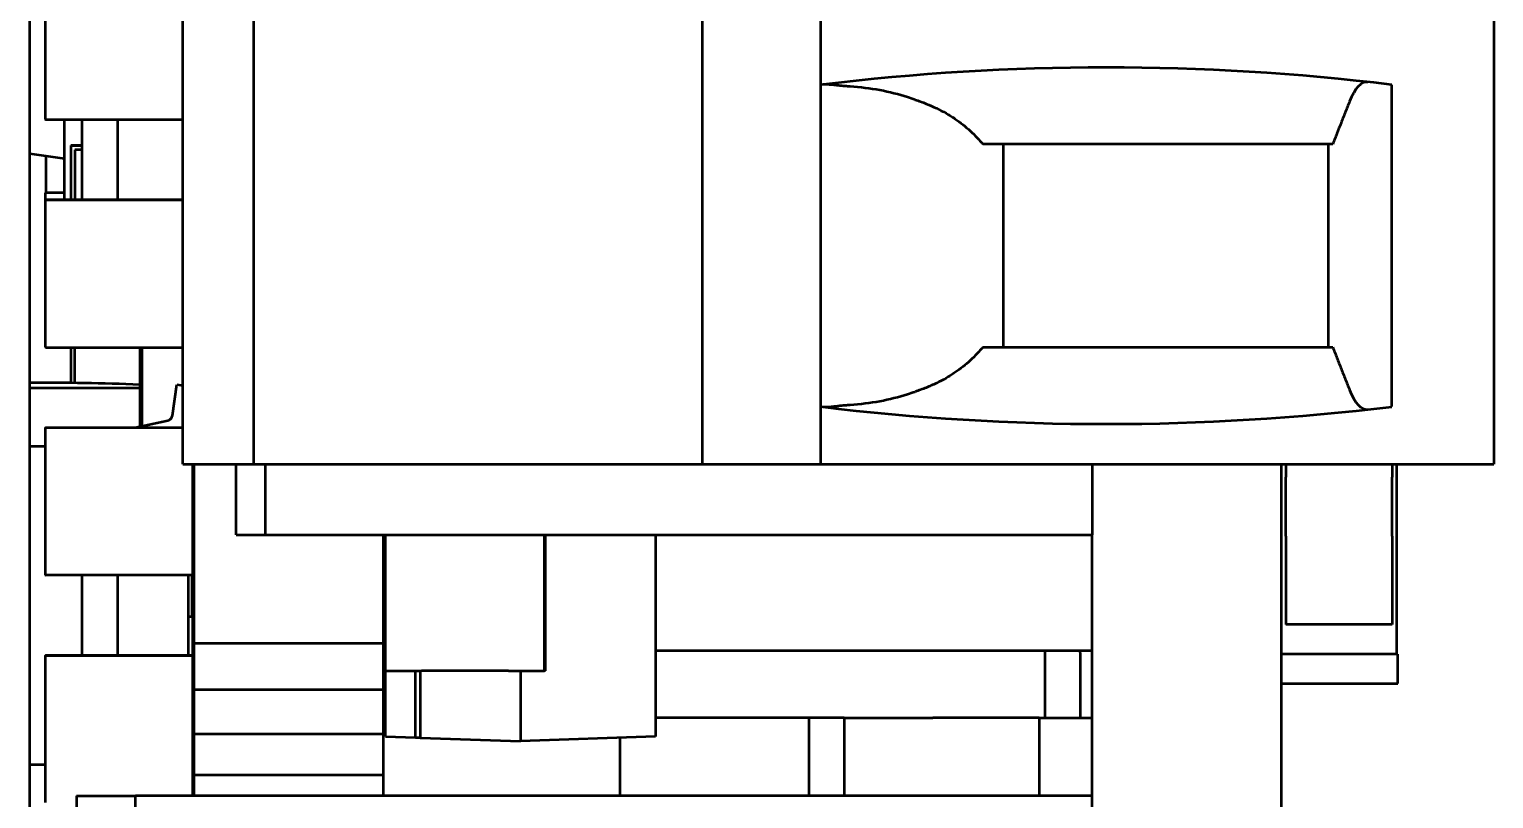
# Model space of a CAD drawing. Header units: millimetres. Extents: x 3118 to 4801, y 919 to 1849.
# Drawn here: x 3491.06 to 3503.46, y 1596.2 to 1602.72 of the extents above; entities that cross this region are included whole.
import ezdxf

# ---------------------------------------------------------------- set-up
doc = ezdxf.new("R2010")
doc.units = ezdxf.units.MM
doc.header["$LTSCALE"] = 1.8
doc.layers.add('외형선(ISO)', color=7, linetype='Continuous', lineweight=50)

msp = doc.modelspace()

# ---------------------------------------------------------------- linework, layer by layer
at = {"layer": '외형선(ISO)'}
for p, q in [((3491.06, 1615.237), (3491.06, 1595.227)), ((3492.36, 1599.037), (3492.36, 1613.237)), ((3492.96, 1599.037), (3492.96, 1613.237)), ((3496.76, 1599.037), (3496.76, 1613.237)), ((3497.76, 1613.237), (3497.76, 1599.037)), ((3503.46, 1613.237), (3503.46, 1599.037)), ((3491.195, 1603.201), (3491.195, 1601.961)), ((3502.595, 1602.251), (3502.595, 1599.524)), ((3491.2, 1601.956), (3492.36, 1601.956)), ((3491.357, 1601.276), (3491.357, 1601.956)), ((3491.507, 1601.276), (3491.507, 1601.956)), ((3491.807, 1601.956), (3491.807, 1601.276)), ((3491.507, 1601.735), (3491.41, 1601.735)), ((3491.41, 1601.735), (3491.41, 1601.276)), ((3491.41, 1601.735), (3491.41, 1601.735)), ((3491.41, 1601.735), (3491.507, 1601.735)), ((3491.41, 1601.735), (3491.41, 1601.735)), ((3499.31, 1600.027), (3499.31, 1601.747)), ((3502.06, 1600.027), (3502.06, 1601.747)), ((3491.06, 1601.668), (3491.357, 1601.626)), ((3491.2, 1601.648), (3491.2, 1601.336)), ((3491.445, 1601.7), (3491.445, 1601.276)), ((3491.445, 1601.7), (3491.445, 1601.7)), ((3491.507, 1601.7), (3491.445, 1601.7)), ((3491.507, 1601.7), (3491.445, 1601.7)), ((3491.357, 1601.336), (3491.2, 1601.336)), ((3491.195, 1601.332), (3491.195, 1601.331)), ((3491.195, 1601.331), (3491.195, 1601.271)), ((3491.195, 1601.271), (3491.195, 1600.031)), ((3492.36, 1601.276), (3491.2, 1601.276)), ((3491.2, 1601.276), (3491.2, 1601.276)), ((3491.2, 1601.276), (3492.36, 1601.276)), ((3491.2, 1600.026), (3492.36, 1600.026)), ((3491.41, 1600.026), (3491.41, 1599.727)), ((3491.445, 1599.727), (3491.445, 1600.026)), ((3491.995, 1600.026), (3491.995, 1599.354)), ((3492.014, 1599.358), (3492.014, 1600.026)), ((3491.06, 1599.683), (3491.995, 1599.683)), ((3492.271, 1599.449), (3492.308, 1599.711)), ((3492.308, 1599.712), (3492.36, 1599.704)), ((3492.308, 1599.711), (3492.308, 1599.712)), ((3492.308, 1599.712), (3492.36, 1599.704)), ((3492.308, 1599.712), (3492.308, 1599.712)), ((3492.308, 1599.712), (3492.36, 1599.704)), ((3492.308, 1599.712), (3492.308, 1599.712)), ((3492.308, 1599.711), (3492.36, 1599.704)), ((3492.308, 1599.711), (3492.308, 1599.711)), ((3492.308, 1599.711), (3492.36, 1599.704)), ((3492.308, 1599.711), (3492.36, 1599.704)), ((3492.308, 1599.711), (3492.308, 1599.711)), ((3492.308, 1599.711), (3492.36, 1599.704)), ((3492.308, 1599.711), (3492.308, 1599.711)), ((3492.308, 1599.711), (3492.36, 1599.704)), ((3492.308, 1599.711), (3492.308, 1599.711)), ((3491.956, 1599.346), (3492.233, 1599.407)), ((3491.956, 1599.346), (3492.233, 1599.407)), ((3491.957, 1599.346), (3492.233, 1599.407)), ((3491.957, 1599.346), (3492.233, 1599.407)), ((3491.957, 1599.346), (3492.233, 1599.407)), ((3491.957, 1599.346), (3492.233, 1599.407)), ((3491.958, 1599.346), (3492.233, 1599.407)), ((3491.958, 1599.346), (3492.233, 1599.407)), ((3491.195, 1599.34), (3491.195, 1598.1)), ((3491.2, 1599.346), (3492.36, 1599.346)), ((3491.2, 1599.345), (3491.2, 1599.346)), ((3492.36, 1599.345), (3491.2, 1599.345)), ((3491.687, 1599.341), (3491.687, 1599.341)), ((3491.952, 1599.341), (3491.952, 1599.341)), ((3491.956, 1599.345), (3491.956, 1599.345)), ((3491.956, 1599.345), (3491.957, 1599.345)), ((3491.956, 1599.345), (3491.956, 1599.345)), ((3491.956, 1599.345), (3491.956, 1599.345)), ((3491.957, 1599.345), (3491.957, 1599.345)), ((3491.957, 1599.345), (3491.957, 1599.345)), ((3491.957, 1599.345), (3491.957, 1599.345)), ((3491.958, 1599.345), (3491.958, 1599.345)), ((3491.06, 1599.188), (3491.195, 1599.188)), ((3492.36, 1599.037), (3492.66, 1599.037)), ((3492.445, 1598.1), (3492.445, 1599.037)), ((3492.457, 1597.517), (3492.457, 1599.037)), ((3492.66, 1599.037), (3492.96, 1599.037)), ((3492.81, 1598.437), (3492.81, 1599.037)), ((3492.96, 1599.037), (3496.76, 1599.037)), ((3493.06, 1598.437), (3493.06, 1599.037)), ((3496.76, 1599.037), (3497.26, 1599.037)), ((3497.26, 1599.037), (3497.46, 1599.037)), ((3497.46, 1599.037), (3497.76, 1599.037)), ((3497.76, 1599.037), (3503.46, 1599.037)), ((3500.06, 1599.037), (3500.06, 1598.437)), ((3501.66, 1599.037), (3501.66, 1581.727)), ((3501.7, 1599.037), (3501.7, 1598.927)), ((3502.6, 1599.037), (3502.6, 1598.927)), ((3502.64, 1597.427), (3502.64, 1599.037)), ((3501.7, 1598.427), (3501.7, 1598.927)), ((3502.6, 1598.427), (3502.6, 1598.927)), ((3492.81, 1598.437), (3493.06, 1598.437)), ((3493.06, 1598.437), (3493.16, 1598.437)), ((3493.16, 1598.437), (3500.06, 1598.437)), ((3494.06, 1597.517), (3494.06, 1598.437)), ((3494.075, 1597.286), (3494.075, 1598.437)), ((3495.421, 1597.286), (3495.421, 1598.437)), ((3495.431, 1597.286), (3495.431, 1598.437)), ((3496.361, 1598.437), (3496.361, 1596.729)), ((3500.06, 1596.227), (3500.06, 1598.437)), ((3501.7, 1598.427), (3501.7, 1597.677)), ((3502.6, 1598.427), (3502.6, 1597.677)), ((3492.44, 1598.095), (3491.2, 1598.095)), ((3491.507, 1597.415), (3491.507, 1598.095)), ((3491.807, 1598.095), (3491.807, 1597.415)), ((3492.407, 1597.415), (3492.407, 1598.095)), ((3492.408, 1597.415), (3492.408, 1598.095)), ((3492.44, 1597.744), (3492.44, 1598.095)), ((3492.445, 1597.744), (3492.408, 1597.744)), ((3492.445, 1597.744), (3492.408, 1597.744)), ((3492.445, 1597.744), (3492.425, 1597.744)), ((3492.445, 1597.744), (3492.425, 1597.744)), ((3492.425, 1597.744), (3492.425, 1597.744)), ((3492.445, 1597.744), (3492.445, 1597.744)), ((3492.445, 1597.744), (3492.445, 1597.744)), ((3492.445, 1597.744), (3492.445, 1597.744)), ((3492.445, 1597.411), (3492.445, 1597.744)), ((3502.6, 1597.677), (3501.7, 1597.677)), ((3494.06, 1597.517), (3492.457, 1597.517)), ((3492.457, 1597.125), (3492.457, 1597.517)), ((3494.06, 1597.125), (3494.06, 1597.517)), ((3491.195, 1597.41), (3491.195, 1596.17)), ((3492.44, 1597.415), (3491.2, 1597.415)), ((3491.2, 1597.415), (3491.2, 1597.415)), ((3491.2, 1597.415), (3492.44, 1597.415)), ((3492.44, 1597.415), (3492.44, 1597.415)), ((3492.445, 1596.227), (3492.445, 1597.41)), ((3494.06, 1597.457), (3494.075, 1597.457)), ((3496.361, 1597.457), (3500.06, 1597.457)), ((3499.66, 1597.457), (3499.66, 1596.887)), ((3499.96, 1596.887), (3499.96, 1597.432)), ((3502.647, 1597.427), (3501.66, 1597.427)), ((3502.647, 1597.177), (3502.647, 1597.427)), ((3494.075, 1596.73), (3494.075, 1597.286)), ((3494.329, 1596.721), (3494.329, 1597.286)), ((3494.373, 1596.719), (3494.373, 1597.286)), ((3495.116, 1597.286), (3494.38, 1597.286)), ((3495.218, 1597.286), (3495.218, 1596.69)), ((3495.431, 1597.286), (3495.421, 1597.286)), ((3494.06, 1597.125), (3492.457, 1597.125)), ((3492.457, 1596.748), (3492.457, 1597.125)), ((3494.06, 1596.748), (3494.06, 1597.125)), ((3501.66, 1597.177), (3502.647, 1597.177)), ((3497.66, 1596.887), (3496.361, 1596.887)), ((3497.96, 1596.887), (3497.66, 1596.887)), ((3497.66, 1596.887), (3497.66, 1596.227)), ((3497.96, 1596.887), (3498.71, 1596.887)), ((3497.96, 1596.887), (3497.96, 1596.227)), ((3499.61, 1596.887), (3498.71, 1596.887)), ((3499.61, 1596.887), (3500.06, 1596.887)), ((3499.61, 1596.887), (3499.61, 1596.227)), ((3494.06, 1596.748), (3492.457, 1596.748)), ((3492.457, 1596.401), (3492.457, 1596.748)), ((3494.06, 1596.401), (3494.06, 1596.748)), ((3494.075, 1596.73), (3494.329, 1596.721)), ((3494.329, 1596.721), (3494.348, 1596.72)), ((3494.348, 1596.72), (3494.357, 1596.72)), ((3494.357, 1596.72), (3494.373, 1596.719)), ((3494.373, 1596.719), (3495.218, 1596.69)), ((3496.361, 1596.729), (3495.218, 1596.69)), ((3496.06, 1596.719), (3496.06, 1596.227)), ((3491.06, 1596.493), (3491.195, 1596.493)), ((3494.06, 1596.401), (3492.457, 1596.401)), ((3492.457, 1596.227), (3492.457, 1596.401)), ((3494.06, 1596.227), (3494.06, 1596.401)), ((3491.46, 1596.227), (3491.46, 1595.227)), ((3491.46, 1596.227), (3491.96, 1596.227)), ((3491.96, 1595.227), (3491.96, 1596.227)), ((3500.06, 1596.227), (3491.96, 1596.227)), ((3500.06, 1584.227), (3500.06, 1596.227))]:
    msp.add_line(p, q, dxfattribs=at)
for centre, radius, start, end in [((3500.18, 1582.397), 20, 83.062, 96.9498), ((3491.2, 1601.961), 0.005, 180, 270.0199), ((3491.2, 1601.332), 0.005, 90, 180), ((3491.2, 1600.031), 0.005, 180, 270.0199), ((3500.18, 1619.377), 20, 263.0502, 276.938), ((3492.222, 1599.456), 0.05, 282.5361, 352), ((3492.222, 1599.455), 0.05, 282.5361, 352), ((3492.222, 1599.456), 0.05, 282.5361, 352), ((3492.222, 1599.456), 0.05, 282.5361, 352), ((3492.222, 1599.456), 0.05, 282.5361, 352), ((3492.222, 1599.456), 0.05, 282.5361, 352), ((3492.222, 1599.456), 0.05, 282.5361, 352), ((3492.222, 1599.456), 0.05, 282.5361, 352), ((3491.2, 1599.34), 0.005, 90, 180.0142), ((3499.91, 1597.432), 0.05, 0, 30)]:
    msp.add_arc(centre, radius, start, end, dxfattribs=at)
for centre, major_axis, ratio, start_param, end_param in [((3497.599, 1601.126), (-1.662, -0.285), 0.648616, 4.035739, 4.353534), ((3502.392, 1601.267), (-0.008, 1.007), 0.265469, 6.251531, 6.862917), ((3490.931, 1582.397), (-22.877, 0), 0.914642, 4.372426, 4.375396), ((3497.599, 1600.649), (-1.662, 0.285), 0.648616, 1.929651, 2.247447), ((3490.931, 1619.377), (-22.877, 0), 0.914642, 1.907789, 1.910759), ((3502.392, 1600.507), (-0.008, -1.007), 0.265469, 5.703454, 6.31484), ((3494.38, 1597.286), (-0.305, 0), 0.00019, 0, 1.570796), ((3495.116, 1597.286), (0.305, 0), 0.00019, 4.712389, 6.283185)]:
    msp.add_ellipse(centre, major_axis=major_axis, ratio=ratio, start_param=start_param, end_param=end_param, dxfattribs=at)
for points, knots in [([(3498.01, 1602.235), (3497.996, 1602.236), (3497.982, 1602.237), (3497.969, 1602.238), (3497.963, 1602.239), (3497.957, 1602.239), (3497.95, 1602.24), (3497.944, 1602.24), (3497.938, 1602.241), (3497.932, 1602.242), (3497.92, 1602.243), (3497.909, 1602.244), (3497.898, 1602.245), (3497.887, 1602.246), (3497.876, 1602.248), (3497.866, 1602.249), (3497.856, 1602.25), (3497.847, 1602.25), (3497.839, 1602.251), (3497.834, 1602.252), (3497.83, 1602.252), (3497.826, 1602.252), (3497.822, 1602.253), (3497.819, 1602.253), (3497.815, 1602.253), (3497.808, 1602.253), (3497.801, 1602.254), (3497.795, 1602.254), (3497.789, 1602.254), (3497.784, 1602.253), (3497.78, 1602.253)], [0.125716, 0.125716, 0.125716, 0.125716, 0.1735105, 0.1735105, 0.1735105, 0.1972868, 0.1972868, 0.1972868, 0.2211022, 0.2211022, 0.2211022, 0.2689459, 0.2689459, 0.2689459, 0.3168849, 0.3168849, 0.3168849, 0.3646899, 0.3646899, 0.3646899, 0.3884782, 0.3884782, 0.3884782, 0.4122764, 0.4122764, 0.4122764, 0.46011, 0.46011, 0.46011, 0.5080516, 0.5080516, 0.5080516, 0.5080516]), ([(3498.56, 1602.124), (3498.591, 1602.114), (3498.623, 1602.103), (3498.653, 1602.09), (3498.683, 1602.078), (3498.712, 1602.065), (3498.74, 1602.052), (3498.768, 1602.038), (3498.796, 1602.024), (3498.822, 1602.009), (3498.835, 1602.002), (3498.847, 1601.994), (3498.86, 1601.986), (3498.872, 1601.979), (3498.884, 1601.971), (3498.896, 1601.963), (3498.92, 1601.947), (3498.943, 1601.93), (3498.965, 1601.913), (3498.987, 1601.896), (3499.007, 1601.878), (3499.027, 1601.86), (3499.047, 1601.842), (3499.066, 1601.824), (3499.083, 1601.805), (3499.101, 1601.786), (3499.117, 1601.767), (3499.133, 1601.747)], [0.1451984, 0.1451984, 0.1451984, 0.1451984, 0.2603351, 0.2603351, 0.2603351, 0.3755929, 0.3755929, 0.3755929, 0.4905301, 0.4905301, 0.4905301, 0.5477255, 0.5477255, 0.5477255, 0.6048945, 0.6048945, 0.6048945, 0.7195328, 0.7195328, 0.7195328, 0.8344442, 0.8344442, 0.8344442, 0.9494087, 0.9494087, 0.9494087, 1.0641462, 1.0641462, 1.0641462, 1.0641462]), ([(3502.239, 1602.109), (3502.227, 1602.079), (3502.215, 1602.049), (3502.203, 1602.019), (3502.191, 1601.989), (3502.179, 1601.958), (3502.167, 1601.928), (3502.155, 1601.898), (3502.144, 1601.868), (3502.132, 1601.838), (3502.12, 1601.808), (3502.108, 1601.777), (3502.096, 1601.747)], [27.3487746, 27.3487746, 27.3487746, 27.3487746, 27.5141397, 27.5141397, 27.5141397, 27.6795053, 27.6795053, 27.6795053, 27.8448716, 27.8448716, 27.8448716, 28.0102384, 28.0102384, 28.0102384, 28.0102384]), ([(3491.2, 1601.276), (3491.198, 1601.276), (3491.197, 1601.275), (3491.196, 1601.274), (3491.195, 1601.273), (3491.195, 1601.273), (3491.195, 1601.272), (3491.195, 1601.272), (3491.195, 1601.272), (3491.195, 1601.272), (3491.195, 1601.271), (3491.195, 1601.271), (3491.195, 1601.271), (3491.195, 1601.271), (3491.195, 1601.271), (3491.195, 1601.271), (3491.195, 1601.271), (3491.195, 1601.271), (3491.195, 1601.271), (3491.195, 1601.271), (3491.195, 1601.271), (3491.195, 1601.271)], [0.0000000028, 0.0000000028, 0.0000000028, 0.0000000028, 0.0004738719, 0.0004738719, 0.0004738719, 0.0007108064, 0.0007108064, 0.0007108064, 0.0008292737, 0.0008292737, 0.0008292737, 0.0008885073, 0.0008885073, 0.0008885073, 0.0009181242, 0.0009181242, 0.0009181242, 0.0009329326, 0.0009329326, 0.0009329326, 0.000947741, 0.000947741, 0.000947741, 0.000947741]), ([(3499.133, 1600.027), (3499.117, 1600.008), (3499.101, 1599.989), (3499.083, 1599.97), (3499.066, 1599.951), (3499.047, 1599.932), (3499.027, 1599.914), (3499.007, 1599.896), (3498.987, 1599.879), (3498.965, 1599.861), (3498.943, 1599.844), (3498.92, 1599.828), (3498.896, 1599.812), (3498.884, 1599.804), (3498.872, 1599.796), (3498.86, 1599.788), (3498.847, 1599.78), (3498.835, 1599.773), (3498.822, 1599.765), (3498.796, 1599.75), (3498.768, 1599.736), (3498.74, 1599.723), (3498.712, 1599.709), (3498.683, 1599.696), (3498.653, 1599.684), (3498.623, 1599.672), (3498.591, 1599.661), (3498.56, 1599.65)], [0.5896293, 0.5896293, 0.5896293, 0.5896293, 0.7043669, 0.7043669, 0.7043669, 0.8193314, 0.8193314, 0.8193314, 0.9342428, 0.9342428, 0.9342428, 1.048881, 1.048881, 1.048881, 1.1060499, 1.1060499, 1.1060499, 1.1632454, 1.1632454, 1.1632454, 1.2781827, 1.2781827, 1.2781827, 1.3934405, 1.3934405, 1.3934405, 1.5085772, 1.5085772, 1.5085772, 1.5085772]), ([(3502.096, 1600.027), (3502.108, 1599.997), (3502.12, 1599.967), (3502.132, 1599.937), (3502.144, 1599.907), (3502.155, 1599.876), (3502.167, 1599.846), (3502.179, 1599.816), (3502.191, 1599.786), (3502.203, 1599.756), (3502.215, 1599.726), (3502.227, 1599.696), (3502.239, 1599.665)], [11.3358505, 11.3358505, 11.3358505, 11.3358505, 11.5012174, 11.5012174, 11.5012174, 11.6665836, 11.6665836, 11.6665836, 11.8319493, 11.8319493, 11.8319493, 11.9973143, 11.9973143, 11.9973143, 11.9973143]), ([(3497.78, 1599.522), (3497.784, 1599.521), (3497.789, 1599.521), (3497.795, 1599.521), (3497.801, 1599.521), (3497.808, 1599.521), (3497.815, 1599.522), (3497.819, 1599.522), (3497.822, 1599.522), (3497.826, 1599.522), (3497.83, 1599.523), (3497.834, 1599.523), (3497.839, 1599.523), (3497.847, 1599.524), (3497.856, 1599.525), (3497.866, 1599.526), (3497.876, 1599.527), (3497.887, 1599.528), (3497.898, 1599.529), (3497.909, 1599.53), (3497.92, 1599.532), (3497.932, 1599.533), (3497.938, 1599.533), (3497.944, 1599.534), (3497.95, 1599.535), (3497.957, 1599.535), (3497.963, 1599.536), (3497.969, 1599.536), (3497.982, 1599.537), (3497.996, 1599.539), (3498.01, 1599.539)], [0.0672172, 0.0672172, 0.0672172, 0.0672172, 0.1151588, 0.1151588, 0.1151588, 0.1629924, 0.1629924, 0.1629924, 0.1867906, 0.1867906, 0.1867906, 0.2105789, 0.2105789, 0.2105789, 0.2583839, 0.2583839, 0.2583839, 0.3063229, 0.3063229, 0.3063229, 0.3541665, 0.3541665, 0.3541665, 0.377982, 0.377982, 0.377982, 0.4017583, 0.4017583, 0.4017583, 0.4495528, 0.4495528, 0.4495528, 0.4495528]), ([(3491.195, 1598.1), (3491.195, 1598.1), (3491.195, 1598.1), (3491.195, 1598.1), (3491.195, 1598.098), (3491.197, 1598.095), (3491.2, 1598.095)], [-0.0000046349, -0.0000046349, -0.0000046349, -0.0000046349, 0.0000103556, 0.0000103556, 0.0000103556, 0.0009547571, 0.0009547571, 0.0009547571, 0.0009547571]), ([(3492.44, 1598.095), (3492.441, 1598.095), (3492.443, 1598.096), (3492.443, 1598.097), (3492.444, 1598.098), (3492.444, 1598.098), (3492.444, 1598.099), (3492.444, 1598.099), (3492.445, 1598.099), (3492.445, 1598.1), (3492.445, 1598.1), (3492.445, 1598.1), (3492.445, 1598.1), (3492.445, 1598.1), (3492.445, 1598.1), (3492.445, 1598.1), (3492.445, 1598.1), (3492.445, 1598.1), (3492.445, 1598.1), (3492.445, 1598.1), (3492.445, 1598.1), (3492.445, 1598.1)], [0.000000157, 0.000000157, 0.000000157, 0.000000157, 0.0004739493, 0.0004739493, 0.0004739493, 0.0007108454, 0.0007108454, 0.0007108454, 0.0008292935, 0.0008292935, 0.0008292935, 0.0008885175, 0.0008885175, 0.0008885175, 0.0009181295, 0.0009181295, 0.0009181295, 0.0009329355, 0.0009329355, 0.0009329355, 0.0009477415, 0.0009477415, 0.0009477415, 0.0009477415]), ([(3491.2, 1597.415), (3491.198, 1597.415), (3491.197, 1597.414), (3491.196, 1597.413), (3491.195, 1597.413), (3491.195, 1597.412), (3491.195, 1597.412), (3491.195, 1597.411), (3491.195, 1597.411), (3491.195, 1597.411), (3491.195, 1597.411), (3491.195, 1597.411), (3491.195, 1597.41), (3491.195, 1597.41), (3491.195, 1597.41), (3491.195, 1597.41), (3491.195, 1597.41), (3491.195, 1597.41), (3491.195, 1597.41), (3491.195, 1597.41), (3491.195, 1597.41), (3491.195, 1597.41)], [0.0000000028, 0.0000000028, 0.0000000028, 0.0000000028, 0.0004738719, 0.0004738719, 0.0004738719, 0.0007108064, 0.0007108064, 0.0007108064, 0.0008292737, 0.0008292737, 0.0008292737, 0.0008885073, 0.0008885073, 0.0008885073, 0.0009181242, 0.0009181242, 0.0009181242, 0.0009329326, 0.0009329326, 0.0009329326, 0.000947741, 0.000947741, 0.000947741, 0.000947741]), ([(3492.445, 1597.41), (3492.445, 1597.41), (3492.445, 1597.41), (3492.445, 1597.41), (3492.445, 1597.412), (3492.443, 1597.415), (3492.44, 1597.415)], [-0.0000046349, -0.0000046349, -0.0000046349, -0.0000046349, 0.0000103531, 0.0000103531, 0.0000103531, 0.0009545967, 0.0009545967, 0.0009545967, 0.0009545967])]:
    msp.add_open_spline(points, degree=3, knots=knots, dxfattribs=at)
for points, weights in [([(3502.096, 1601.747), (3500.612, 1601.747), (3499.133, 1601.747)], [1.02770253116, 1.0315913874, 1.02946340223]), ([(3499.133, 1600.027), (3500.612, 1600.027), (3502.096, 1600.027)], [1.02946340223, 1.0315913874, 1.02770253116])]:
    msp.add_rational_spline(points, weights, degree=2, dxfattribs=at)
for points in [[(3491.195, 1600.841), (3491.195, 1600.841), (3491.195, 1600.841), (3491.195, 1600.841)], [(3491.06, 1599.728), (3491.371, 1599.73), (3491.683, 1599.725), (3491.995, 1599.712)]]:
    msp.add_open_spline(points, degree=3, dxfattribs=at)

doc.saveas('drawing.dxf')
